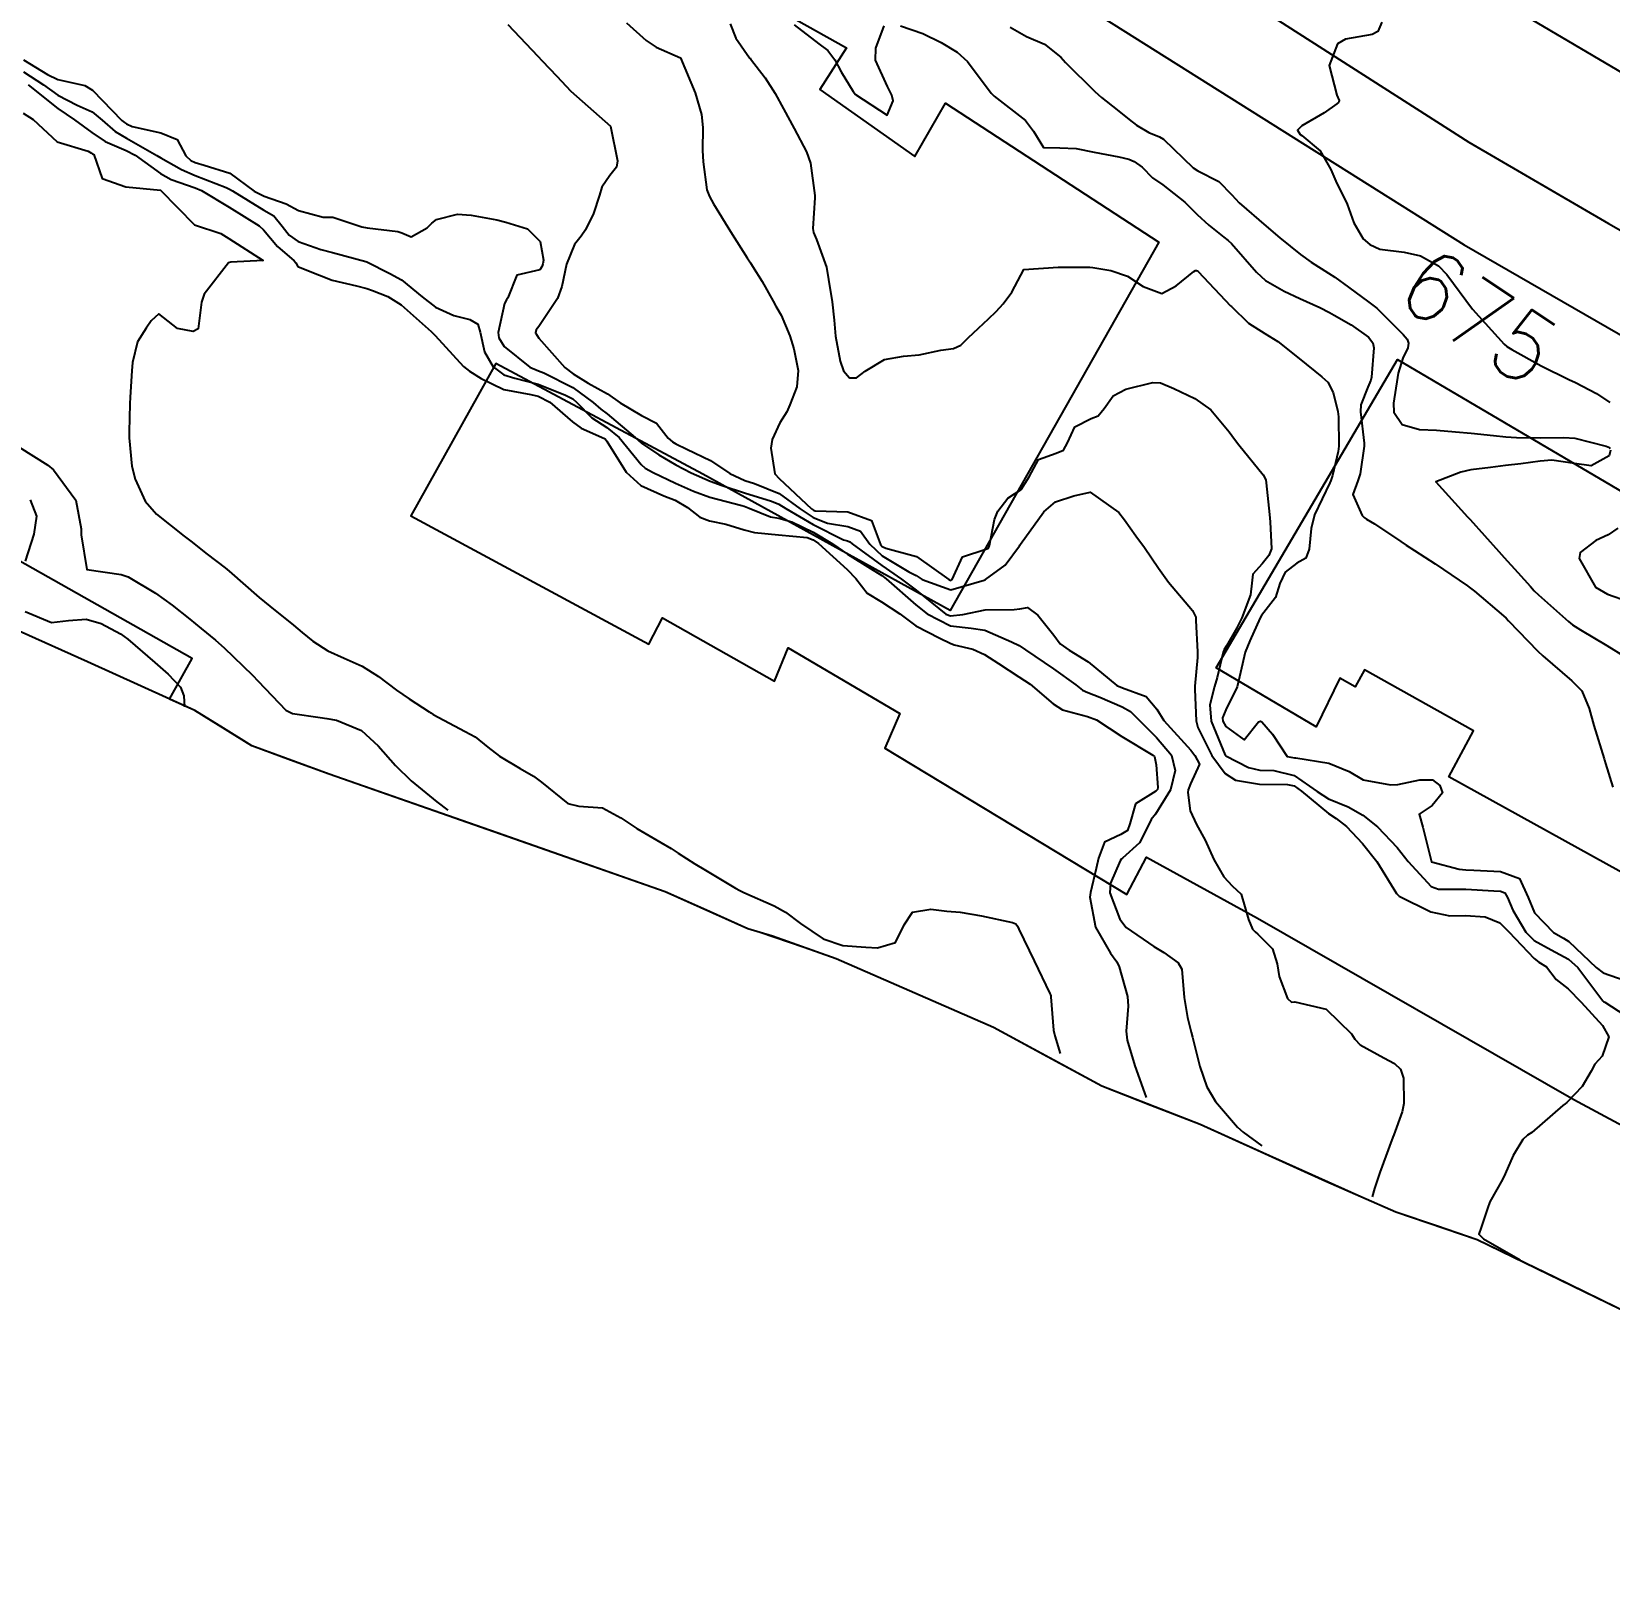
# Model space of a CAD drawing. Header units: metres. Extents: x 292545 to 299085, y 7450245 to 7463078.
# Drawn here: x 296068.4 to 296159.7, y 7461462.1 to 7461552.1 of the extents above; entities that cross this region are included whole.
import ezdxf
from ezdxf.enums import TextEntityAlignment as Align

# ---------------------------------------------------------------- set-up
doc = ezdxf.new("R2010")
doc.units = ezdxf.units.M
for name, color, linetype in [('Area', 45, 'Continuous'), ('Cotas', 45, 'Continuous'), ('Curvas de Nivel 1m', 11, 'Continuous'), ('Curvas de Nivel 5m', 15, 'Continuous'), ('Edificações', 30, 'Continuous'), ('Vias Primárias', 230, 'Continuous')]:
    doc.layers.add(name, color=color, linetype=linetype)
doc.styles.add('Style-STANDARD', font='STANDARD.shx')

msp = doc.modelspace()

# ---------------------------------------------------------------- linework, layer by layer
at = {"layer": 'Area'}
msp.add_polyline3d([(296161.004, 7461477.883, 685.46), (296152.082, 7461482.226, 688.071), (296147.362, 7461483.829, 689.261), (296143.312, 7461485.608, 688.72), (296136.053, 7461488.895, 690.73), (296130.358, 7461491.114, 692.77), (296124.091, 7461494.501, 691.529), (296114.983, 7461498.481, 691.611), (296111.307, 7461499.797, 692.433), (296109.882, 7461500.22, 692.342), (296105.104, 7461502.36, 692.051), (296085.657, 7461509.163, 691.572), (296081.187, 7461510.803, 690.409), (296077.888, 7461512.843, 690.418), (296071.68, 7461515.658, 690.14), (296067.717, 7461517.445, 691.79)], dxfattribs=at)
at = {"layer": 'Curvas de Nivel 1m', "flags": 128}
for points, elevation in [([(296102.865, 7461552.641), (296103.993, 7461551.614), (296104.585, 7461551.217), (296105.983, 7461550.6), (296106.84, 7461548.591), (296107.208, 7461547.323), (296107.273, 7461546.587), (296107.258, 7461545.248), (296107.29, 7461544.586), (296107.508, 7461542.973), (296107.652, 7461542.582), (296107.887, 7461542.163), (296108.885, 7461540.57), (296109.848, 7461539.043), (296110.034, 7461538.746), (296110.154, 7461538.555), (296110.708, 7461537.669), (296111.343, 7461536.537), (296111.508, 7461536.233), (296111.805, 7461535.718), (296112.306, 7461534.525), (296112.543, 7461533.765), (296112.791, 7461532.52), (296112.709, 7461531.571), (296112.311, 7461530.524), (296112.133, 7461530.132), (296111.732, 7461529.483), (296111.295, 7461528.536), (296111.21, 7461528.03), (296111.44, 7461526.534), (296111.699, 7461526.269), (296113.572, 7461524.511), (296113.672, 7461524.44), (296113.779, 7461524.401), (296115.671, 7461524.345), (296117.034, 7461523.837), (296117.557, 7461522.461), (296117.651, 7461522.342), (296117.869, 7461522.239), (296119.643, 7461521.76), (296121.5, 7461520.421), (296121.622, 7461520.371), (296121.711, 7461520.419), (296122.309, 7461521.744), (296123.65, 7461522.176), (296123.798, 7461522.241), (296123.866, 7461522.388), (296124.147, 7461523.906), (296124.338, 7461524.383), (296124.922, 7461525.136), (296125.686, 7461525.63), (296126.151, 7461526.363), (296126.699, 7461527.364), (296127.714, 7461527.732), (296128.135, 7461527.917), (296128.375, 7461528.333), (296128.795, 7461529.267), (296129.737, 7461529.745), (296130.153, 7461529.901), (296130.493, 7461530.313), (296131.013, 7461531.049), (296131.754, 7461531.441), (296133.308, 7461531.826), (296133.758, 7461531.806), (296134.535, 7461531.483), (296135.749, 7461530.904), (296136.661, 7461530.241), (296137.73, 7461528.98), (296138.039, 7461528.538), (296138.285, 7461528.222), (296139.697, 7461526.491), (296139.841, 7461526.199), (296139.87, 7461526.019), (296140.06, 7461524.196), (296140.109, 7461523.755), (296140.171, 7461522.195), (296140.024, 7461521.82), (296139.64, 7461521.335), (296139.099, 7461520.739), (296139.038, 7461520.209), (296138.953, 7461519.546), (296138.452, 7461518.217), (296138.177, 7461517.638), (296137.578, 7461516.593), (296137.431, 7461516.375), (296137.375, 7461516.232), (296137.031, 7461514.762), (296136.889, 7461514.237), (296136.608, 7461513.173), (296136.688, 7461512.238), (296137.503, 7461510.257), (296137.53, 7461510.23), (296138.842, 7461509.556), (296139.495, 7461509.404), (296140.303, 7461509.384), (296141.492, 7461509.093), (296142.827, 7461508.167), (296143.479, 7461507.739), (296144.61, 7461507.279), (296145.47, 7461506.796), (296146.31, 7461506.122), (296147.445, 7461504.922), (296148.086, 7461504.103), (296149.419, 7461502.673), (296149.839, 7461502.506), (296151.417, 7461502.504), (296153.035, 7461502.425), (296153.417, 7461502.403), (296153.682, 7461502.302), (296153.828, 7461502.036), (296154.142, 7461501.292), (296154.888, 7461500.025), (296155.378, 7461499.539), (296156.361, 7461498.993), (296157.368, 7461498.46), (296157.897, 7461497.985), (296159.344, 7461496.058), (296159.39, 7461496.016), (296159.462, 7461495.968), (296161.325, 7461494.757)], 679), ([(296108.855, 7461552.567), (296109.178, 7461551.746), (296109.983, 7461550.609), (296110.007, 7461550.584), (296110.029, 7461550.559), (296110.885, 7461549.46), (296111.463, 7461548.537), (296111.95, 7461547.652), (296112.566, 7461546.524), (296113.271, 7461545.165), (296113.499, 7461544.514), (296113.748, 7461542.649), (296113.749, 7461542.511), (296113.639, 7461540.739), (296113.681, 7461540.512), (296113.859, 7461540.094), (296114.431, 7461538.504), (296114.555, 7461537.78), (296114.759, 7461536.501), (296114.865, 7461535.436), (296114.942, 7461534.499), (296115.216, 7461533.058), (296115.414, 7461532.494), (296115.767, 7461532.087), (296116.159, 7461532.092), (296116.676, 7461532.476), (296117.78, 7461533.159), (296118.887, 7461533.343), (296119.783, 7461533.42), (296121.054, 7461533.689), (296121.787, 7461533.801), (296122.202, 7461533.993), (296122.635, 7461534.402), (296123.227, 7461534.967), (296123.804, 7461535.504), (296124.253, 7461535.941), (296124.661, 7461536.382), (296125.151, 7461537.049), (296125.843, 7461538.37), (296127.844, 7461538.496), (296129.662, 7461538.504), (296129.845, 7461538.486), (296130.872, 7461538.31), (296131.838, 7461537.968), (296132.746, 7461537.37), (296133.823, 7461536.971), (296134.666, 7461537.426), (296135.687, 7461538.252), (296135.783, 7461538.311), (296135.843, 7461538.306), (296135.882, 7461538.288), (296135.925, 7461538.249), (296137.814, 7461536.27), (296137.858, 7461536.22), (296138.842, 7461535.253), (296139.798, 7461534.659), (296140.548, 7461534.192), (296141.778, 7461533.217), (296143.085, 7461532.16), (296143.446, 7461531.841), (296143.754, 7461531.255), (296144.023, 7461530.147), (296144.054, 7461529.832), (296144.068, 7461528.147), (296144.029, 7461527.836), (296143.697, 7461526.44), (296143.628, 7461526.217), (296143.612, 7461526.151), (296143.552, 7461526.013), (296142.668, 7461524.17), (296142.467, 7461523.369), (296142.364, 7461522.173), (296142.159, 7461521.661), (296141.641, 7461521.375), (296140.961, 7461520.859), (296140.664, 7461520.19), (296140.416, 7461519.391), (296139.604, 7461518.341), (296139.518, 7461518.201), (296138.922, 7461516.87), (296138.662, 7461516.214), (296138.384, 7461515.041), (296138.193, 7461514.22), (296137.539, 7461512.881), (296137.345, 7461512.422), (296137.352, 7461512.232), (296137.528, 7461511.923), (296138.587, 7461511.144), (296139.428, 7461512.202), (296139.533, 7461512.239), (296139.62, 7461512.199), (296140.234, 7461511.481), (296141.093, 7461510.184), (296141.502, 7461510.117), (296141.578, 7461510.104), (296143.499, 7461509.811), (296144.667, 7461509.315), (296145.49, 7461508.831), (296147.06, 7461508.542), (296147.488, 7461508.571), (296148.75, 7461508.837), (296149.49, 7461508.841), (296149.916, 7461508.512), (296150.077, 7461508.081), (296149.476, 7461507.352), (296148.724, 7461506.844), (296148.932, 7461506.095), (296149.433, 7461504.09), (296151.026, 7461503.663), (296151.429, 7461503.624), (296151.876, 7461503.608), (296153.428, 7461503.532), (296154.52, 7461503.12), (296155.032, 7461502.024), (296155.4, 7461501.14), (296156.496, 7461500.003), (296157.069, 7461499.684), (296157.378, 7461499.476), (296158.965, 7461497.974), (296159.36, 7461497.676), (296160.641, 7461497.236)], 678), ([(296112.557, 7461552.524), (296113.992, 7461551.42), (296114.517, 7461551.031), (296114.919, 7461550.496), (296115.281, 7461549.795), (296115.965, 7461548.667), (296116.101, 7461548.479), (296117.945, 7461547.285), (296118.285, 7461548.13), (296118.209, 7461548.458), (296117.968, 7461548.951), (296117.273, 7461550.467), (296117.292, 7461551.165), (296117.761, 7461552.462)], 677), ([(296118.711, 7461552.453), (296119.999, 7461552.012), (296121.06, 7461551.491), (296121.988, 7461550.933), (296122.596, 7461550.404), (296123.965, 7461548.573), (296124.134, 7461548.388), (296125.942, 7461546.988), (296126.407, 7461546.363), (296126.989, 7461545.419), (296127.923, 7461545.397), (296128.884, 7461545.37), (296129.921, 7461545.142), (296131.336, 7461544.889), (296131.917, 7461544.743), (296132.24, 7461544.619), (296132.701, 7461544.288), (296133.294, 7461543.669), (296133.898, 7461543.266), (296135.159, 7461542.257), (296135.876, 7461541.542), (296136.548, 7461540.918), (296137.426, 7461540.227), (296137.676, 7461540.038), (296137.859, 7461539.859), (296139.304, 7461538.205), (296139.836, 7461537.729), (296140.903, 7461537.113), (296141.82, 7461536.685), (296142.973, 7461536.163), (296143.527, 7461535.872), (296143.809, 7461535.713), (296144.777, 7461535.166), (296145.796, 7461534.442), (296146.043, 7461534.128), (296146.089, 7461533.827), (296145.957, 7461532.128), (296145.924, 7461531.966), (296145.757, 7461531.56), (296145.346, 7461530.534), (296145.332, 7461530.134), (296145.535, 7461528.322), (296145.534, 7461528.132), (296145.3, 7461526.532), (296145.165, 7461526.135), (296144.879, 7461525.336), (296145.415, 7461524.134), (296145.547, 7461524.007), (296145.671, 7461523.921), (296146.145, 7461523.648), (296147.658, 7461522.617), (296147.965, 7461522.414), (296148.455, 7461522.098), (296149.642, 7461521.328), (296151.508, 7461520.061), (296151.622, 7461519.985), (296151.925, 7461519.752), (296153.606, 7461518.327), (296153.751, 7461518.184), (296153.886, 7461518.036), (296155.577, 7461516.29), (296155.874, 7461516.007), (296157.559, 7461514.573), (296158.136, 7461513.984), (296158.566, 7461512.957), (296158.825, 7461511.977), (296159.416, 7461510.059), (296159.443, 7461509.971), (296159.501, 7461509.787), (296159.932, 7461508.408)], 677), ([(296125.06, 7461552.379), (296125.998, 7461551.84), (296127.036, 7461551.397), (296127.986, 7461550.638), (296128.259, 7461550.337), (296129.958, 7461548.666), (296130.35, 7461548.314), (296131.244, 7461547.599), (296131.94, 7461547.038), (296132.36, 7461546.717), (296133.086, 7461546.283), (296133.696, 7461546.039), (296133.929, 7461545.896), (296135.654, 7461544.253), (296135.91, 7461544.075), (296137.121, 7461543.452), (296137.89, 7461542.689), (296138.307, 7461542.216), (296139.87, 7461540.861), (296140.66, 7461540.192), (296141.853, 7461539.229), (296142.47, 7461538.791), (296143.473, 7461538.156), (296143.839, 7461537.915), (296144.641, 7461537.332), (296145.818, 7461536.479), (296146.272, 7461536.125), (296147.798, 7461534.611), (296148.018, 7461534.329), (296148.099, 7461534.105), (296148.057, 7461533.838), (296147.78, 7461533.239), (296147.511, 7461532.369), (296147.468, 7461532.113), (296147.241, 7461530.622), (296147.255, 7461530.115), (296147.736, 7461529.398), (296148.744, 7461529.106), (296149.733, 7461529.073), (296150.824, 7461528.978), (296151.731, 7461528.903), (296153.023, 7461528.754), (296153.729, 7461528.682), (296154.35, 7461528.651), (296155.729, 7461528.616), (296157.085, 7461528.641), (296157.729, 7461528.598), (296159.546, 7461528.15), (296159.724, 7461528.059), (296159.767, 7461528.013)], 676), ([(296067.977, 7461550.486), (296069.369, 7461549.636), (296069.966, 7461549.359), (296071.524, 7461549.014), (296071.959, 7461548.741), (296073.667, 7461546.984), (296073.81, 7461546.86), (296073.931, 7461546.789), (296074.268, 7461546.638), (296075.926, 7461546.264), (296076.869, 7461545.893), (296077.358, 7461544.938), (296077.646, 7461544.67), (296077.909, 7461544.554), (296078.427, 7461544.406), (296079.903, 7461543.928), (296081.319, 7461542.896), (296081.889, 7461542.602), (296083.173, 7461542.161), (296083.877, 7461541.774), (296085.318, 7461541.399), (296085.871, 7461541.385), (296087.556, 7461540.823), (296087.862, 7461540.767), (296089.626, 7461540.559), (296089.86, 7461540.484), (296090.399, 7461540.243), (296091.335, 7461540.775), (296091.601, 7461541.038), (296091.87, 7461541.246), (296093.077, 7461541.556), (296093.874, 7461541.502), (296095.354, 7461541.244), (296095.869, 7461541.104), (296097.13, 7461540.707), (296097.856, 7461539.979), (296098.054, 7461538.906), (296098.024, 7461538.697), (296097.981, 7461538.558), (296097.838, 7461538.344), (296096.518, 7461538.028), (296095.988, 7461536.718), (296095.916, 7461536.615), (296095.81, 7461536.392), (296095.44, 7461534.725), (296095.477, 7461534.412), (296095.785, 7461533.902), (296097.26, 7461532.705), (296097.77, 7461532.498), (296098.083, 7461532.382), (296099.756, 7461531.532), (296100.94, 7461530.662), (296101.375, 7461530.291), (296101.737, 7461530.013), (296103.357, 7461528.634), (296103.72, 7461528.31), (296104.73, 7461527.632), (296105.708, 7461527.07), (296106.599, 7461526.591), (296107.696, 7461526.116), (296108.394, 7461525.871), (296109.686, 7461525.438), (296111.257, 7461524.959), (296111.677, 7461524.782), (296112.087, 7461524.526), (296113.664, 7461523.606), (296115.417, 7461522.731), (296115.655, 7461522.658), (296115.779, 7461522.613), (296115.925, 7461522.486), (296117.635, 7461521.245), (296118.777, 7461520.448), (296119.617, 7461519.802), (296121.336, 7461518.423), (296121.602, 7461518.32), (296122.321, 7461518.409), (296123.606, 7461518.681), (296125.287, 7461518.693), (296125.607, 7461518.734), (296126.054, 7461518.81), (296126.649, 7461518.36), (296127.592, 7461517.209), (296127.956, 7461516.714), (296128.471, 7461516.337), (296129.573, 7461515.662), (296131.227, 7461514.303), (296131.551, 7461514.154), (296132.918, 7461513.651), (296133.539, 7461512.926), (296133.953, 7461512.266), (296135.508, 7461510.558), (296135.736, 7461510.248), (296136.003, 7461509.74), (296135.487, 7461508.609), (296135.363, 7461508.252), (296135.332, 7461508.103), (296135.471, 7461507.052), (296135.844, 7461506.246), (296136.335, 7461505.356), (296136.833, 7461504.236), (296137.423, 7461503.216), (296137.899, 7461502.704), (296138.413, 7461502.215), (296138.842, 7461500.757), (296139.082, 7461500.205), (296139.226, 7461500.047), (296139.38, 7461499.902), (296140.244, 7461499.069), (296140.511, 7461498.193), (296140.617, 7461497.452), (296141.11, 7461496.184), (296141.34, 7461495.967), (296141.526, 7461495.993), (296143.334, 7461495.562), (296144.798, 7461494.138), (296145.001, 7461493.826), (296145.307, 7461493.499), (296146.667, 7461492.748), (296147.296, 7461492.431), (296147.638, 7461492.107), (296147.814, 7461491.579), (296147.839, 7461490.104), (296147.739, 7461489.632), (296147.246, 7461488.306), (296147.192, 7461488.162), (296147.174, 7461488.111), (296147.132, 7461488.002), (296146.448, 7461486.122), (296146.137, 7461485.198), (296146.003, 7461484.72)], 681), ([(296067.97, 7461549.806), (296069.138, 7461549.038), (296069.957, 7461548.452), (296071.085, 7461547.879), (296071.94, 7461547.493), (296072.514, 7461547.001), (296073.274, 7461546.338), (296073.923, 7461545.968), (296075.692, 7461544.962), (296075.912, 7461544.821), (296077.106, 7461544.143), (296077.902, 7461543.801), (296079.707, 7461543.099), (296079.894, 7461543.018), (296080.063, 7461542.908), (296081.877, 7461541.799), (296082.453, 7461541.462), (296082.946, 7461540.874), (296083.335, 7461540.345), (296083.854, 7461539.992), (296085.181, 7461539.515), (296085.848, 7461539.341), (296087.779, 7461538.821), (296087.843, 7461538.797), (296089.176, 7461538.14), (296089.833, 7461537.761), (296091.037, 7461536.778), (296091.807, 7461536.182), (296092.863, 7461535.699), (296093.8, 7461535.472), (296094.263, 7461535.209), (296094.387, 7461534.741), (296094.638, 7461533.593), (296095.138, 7461532.73), (296095.766, 7461532.259), (296096.394, 7461532.083), (296097.758, 7461531.72), (296099.337, 7461531.096), (296099.746, 7461530.888), (296099.993, 7461530.676), (296100.858, 7461529.787), (296101.729, 7461529.226), (296102.443, 7461528.643), (296103.707, 7461527.087), (296103.946, 7461526.867), (296104.412, 7461526.619), (296105.694, 7461526.009), (296106.739, 7461525.537), (296107.682, 7461525.19), (296109.534, 7461524.703), (296109.674, 7461524.663), (296109.965, 7461524.556), (296111.184, 7461524.053), (296111.667, 7461523.969), (296112.417, 7461523.771), (296113.659, 7461523.168), (296114.773, 7461522.499), (296115.644, 7461521.896), (296117.125, 7461520.973), (296117.626, 7461520.662), (296117.892, 7461520.457), (296119.608, 7461518.956), (296120.249, 7461518.434), (296121.596, 7461517.747), (296122.797, 7461517.604), (296123.594, 7461517.49), (296125.133, 7461516.829), (296125.585, 7461516.606), (296125.945, 7461516.366), (296127.567, 7461515.256), (296128.852, 7461514.331), (296129.251, 7461514.025), (296129.549, 7461513.89), (296130.238, 7461513.621), (296131.54, 7461513.054), (296132.029, 7461512.784), (296132.525, 7461512.285), (296133.518, 7461511.287), (296134.385, 7461510.261), (296134.606, 7461509.376), (296134.327, 7461508.267), (296133.469, 7461506.853), (296133.211, 7461506.537), (296133.101, 7461506.284), (296132.549, 7461505.187), (296131.553, 7461504.299), (296131.484, 7461504.247), (296131.431, 7461504.152), (296130.858, 7461502.866), (296130.821, 7461502.306), (296131.398, 7461500.783), (296131.778, 7461500.296), (296133.377, 7461499.2), (296133.941, 7461498.844), (296134.772, 7461498.259), (296134.98, 7461497.877), (296135.134, 7461496.253), (296135.326, 7461495.09), (296135.531, 7461494.248), (296135.599, 7461493.958), (296136.038, 7461492.243), (296136.442, 7461491.078), (296136.933, 7461490.233), (296138.214, 7461488.739), (296138.541, 7461488.453), (296139.613, 7461487.66)], 682), ([(296068.245, 7461549.047), (296069.949, 7461547.67), (296070.915, 7461547.02), (296071.926, 7461546.297), (296072.695, 7461545.772), (296073.916, 7461545.242), (296074.432, 7461544.975), (296075.902, 7461543.91), (296076.523, 7461543.575), (296077.895, 7461543.09), (296078.274, 7461542.926), (296079.879, 7461541.976), (296081.606, 7461540.893), (296081.861, 7461540.649), (296082.672, 7461539.698), (296083.63, 7461538.863), (296083.732, 7461538.752), (296083.84, 7461538.535), (296084.36, 7461538.332), (296085.832, 7461537.737), (296087.242, 7461537.413), (296087.827, 7461537.272), (296088.165, 7461537.154), (296089.046, 7461536.802), (296089.816, 7461536.313), (296091.549, 7461534.772), (296091.791, 7461534.539), (296093.428, 7461532.753), (296093.769, 7461532.476), (296094.454, 7461532.048), (296095.753, 7461531.418), (296097.329, 7461531.124), (296097.748, 7461531.036), (296098.426, 7461530.693), (296099.732, 7461529.548), (296100.232, 7461529.177), (296101.421, 7461528.655), (296101.629, 7461528.558), (296101.721, 7461528.43), (296102.849, 7461526.639), (296103.691, 7461525.862), (296105.023, 7461525.277), (296105.679, 7461525.015), (296106.395, 7461524.599), (296107.104, 7461524.025), (296107.665, 7461523.814), (296108.6, 7461523.634), (296109.66, 7461523.305), (296110.26, 7461523.152), (296111.658, 7461523.021), (296113.303, 7461522.867), (296113.655, 7461522.725), (296113.977, 7461522.507), (296115.631, 7461521.01), (296116.133, 7461520.482), (296116.785, 7461519.643), (296117.61, 7461519.145), (296118.671, 7461518.449), (296119.596, 7461517.747), (296120.99, 7461517.025), (296121.586, 7461516.741), (296121.826, 7461516.657), (296122.892, 7461516.4), (296123.578, 7461516.083), (296124.39, 7461515.563), (296125.559, 7461514.791), (296126.212, 7461514.363), (296127.542, 7461513.232), (296128.091, 7461512.894), (296129.535, 7461512.498), (296130.047, 7461512.315), (296131.518, 7461511.338), (296133.312, 7461510.273), (296133.415, 7461510.184), (296133.497, 7461509.696), (296133.598, 7461508.393), (296133.575, 7461508.279), (296133.482, 7461508.179), (296132.317, 7461507.449), (296131.989, 7461506.295), (296131.847, 7461505.906), (296131.453, 7461505.67), (296130.524, 7461505.232), (296130.167, 7461504.313), (296130.03, 7461503.711), (296129.698, 7461502.317), (296129.675, 7461502.053), (296129.986, 7461500.314), (296130.866, 7461498.81), (296131.231, 7461498.301), (296131.36, 7461498.011), (296131.837, 7461496.295), (296131.88, 7461495.749), (296131.772, 7461494.295), (296131.827, 7461493.776), (296132.269, 7461492.29), (296132.826, 7461490.736), (296132.923, 7461490.46)], 683), ([(296067.946, 7461547.405), (296068.531, 7461547.044), (296069.924, 7461545.757), (296071.72, 7461545.208), (296071.914, 7461545.09), (296071.967, 7461545.063), (296072.047, 7461545.008), (296072.527, 7461543.629), (296073.895, 7461543.144), (296075.893, 7461542.96), (296077.863, 7461540.94), (296079.382, 7461540.441), (296079.855, 7461540.161), (296081.843, 7461538.89), (296079.96, 7461538.79), (296079.841, 7461538.748), (296078.428, 7461536.931), (296078.273, 7461536.476), (296078.068, 7461534.936), (296077.791, 7461534.775), (296076.89, 7461534.949), (296075.806, 7461535.807), (296075.364, 7461535.4), (296075.069, 7461534.967), (296074.573, 7461534.184), (296074.278, 7461532.975), (296074.24, 7461532.501), (296074.146, 7461530.976), (296074.13, 7461530.594), (296074.083, 7461528.976), (296074.08, 7461528.616), (296074.241, 7461526.975), (296074.437, 7461526.227), (296075.004, 7461524.967), (296075.665, 7461524.211), (296077.272, 7461522.944), (296077.65, 7461522.646), (296078.607, 7461521.89), (296079.635, 7461521.102), (296079.874, 7461520.908), (296081.61, 7461519.394), (296082.227, 7461518.884), (296083.592, 7461517.778), (296084.088, 7461517.363), (296084.719, 7461516.853), (296085.575, 7461516.302), (296086.517, 7461515.882), (296087.562, 7461515.422), (296088.511, 7461514.81), (296089.545, 7461514.031), (296090.285, 7461513.533), (296091.449, 7461512.771), (296091.499, 7461512.737), (296091.532, 7461512.717), (296091.677, 7461512.623), (296093.522, 7461511.64), (296094.107, 7461511.33), (296094.838, 7461510.73), (296095.505, 7461510.215), (296096.71, 7461509.493), (296097.488, 7461509.041), (296097.946, 7461508.695), (296099.471, 7461507.466), (296100.106, 7461507.307), (296101.469, 7461507.213), (296102.527, 7461506.639), (296103.454, 7461506.016), (296104.853, 7461505.204), (296105.437, 7461504.872), (296105.844, 7461504.604), (296106.814, 7461503.977), (296107.423, 7461503.608), (296109.163, 7461502.562), (296109.412, 7461502.433), (296109.648, 7461502.32), (296111.403, 7461501.543), (296112.051, 7461501.182), (296112.924, 7461500.517), (296114.241, 7461499.641), (296115.374, 7461499.244), (296116.699, 7461499.151), (296117.373, 7461499.12), (296118.415, 7461499.417), (296118.916, 7461500.447), (296119.4, 7461501.179), (296120.468, 7461501.363), (296121.401, 7461501.244), (296122.165, 7461501.173), (296123.399, 7461500.962), (296125.192, 7461500.575), (296125.394, 7461500.497), (296125.488, 7461500.369), (296125.568, 7461500.19), (296126.451, 7461498.359), (296127.344, 7461496.485), (296127.392, 7461496.398), (296127.401, 7461496.349), (296127.406, 7461496.285), (296127.568, 7461494.346), (296127.635, 7461494.02), (296127.953, 7461493.01)], 684), ([(296159.787, 7461527.904), (296159.717, 7461527.587), (296158.679, 7461527.01), (296157.71, 7461527.143), (296156.392, 7461527.324), (296155.712, 7461527.278), (296154.609, 7461527.127), (296153.708, 7461527.017), (296152.841, 7461526.914), (296151.703, 7461526.765), (296151.132, 7461526.635), (296149.693, 7461526.08), (296151.518, 7461524.062), (296151.67, 7461523.894), (296153.339, 7461522.043), (296153.64, 7461521.705), (296154.432, 7461520.829), (296155.162, 7461520.017), (296155.381, 7461519.774), (296155.618, 7461519.533), (296157.357, 7461517.992), (296157.6, 7461517.808), (296158.059, 7461517.522), (296159.582, 7461516.603), (296160.638, 7461515.954)], 676), ([(296068.362, 7461525.043), (296068.718, 7461524.099), (296068.563, 7461523.046), (296068.076, 7461521.493)], 686), ([(296068.066, 7461518.585), (296069.592, 7461517.936), (296070.567, 7461518.046), (296071.594, 7461518.135), (296072.47, 7461517.875), (296073.586, 7461517.289), (296074.012, 7461516.976), (296075.57, 7461515.634), (296076.348, 7461514.952), (296077.051, 7461514.192), (296077.25, 7461513.701), (296077.283, 7461513.07)], 686)]:
    msp.add_lwpolyline(points, dxfattribs=dict(at, elevation=elevation))
at = {"layer": 'Curvas de Nivel 5m', "flags": 128}
for points, elevation in [([(296096.001, 7461552.544), (296097.735, 7461550.702), (296097.98, 7461550.438), (296098.824, 7461549.54), (296099.648, 7461548.675), (296099.959, 7461548.383), (296101.933, 7461546.65), (296102.332, 7461544.646), (296102.28, 7461544.275), (296101.904, 7461543.804), (296101.435, 7461543.117), (296101.304, 7461542.656), (296100.942, 7461541.594), (296100.488, 7461540.664), (296100.24, 7461540.285), (296099.854, 7461539.811), (296099.383, 7461538.677), (296099.124, 7461537.38), (296098.874, 7461536.684), (296097.797, 7461535.069), (296097.625, 7461534.871), (296097.585, 7461534.702), (296097.79, 7461534.381), (296099.289, 7461532.685), (296099.768, 7461532.323), (296100.637, 7461531.79), (296101.751, 7461531.168), (296102.496, 7461530.642), (296103.736, 7461529.921), (296104.591, 7461529.477), (296105.273, 7461528.607), (296105.512, 7461528.394), (296105.72, 7461528.273), (296106.348, 7461527.963), (296107.71, 7461527.304), (296108.836, 7461526.569), (296109.697, 7461526.16), (296110.257, 7461525.989), (296111.686, 7461525.395), (296112.909, 7461524.518), (296113.668, 7461524.022), (296114.486, 7461523.681), (296115.663, 7461523.5), (296116.407, 7461523.226), (296116.94, 7461522.471), (296117.643, 7461521.801), (296119.194, 7461520.88), (296119.626, 7461520.659), (296119.974, 7461520.436), (296121.617, 7461519.826), (296123.558, 7461520.391), (296123.597, 7461520.416), (296123.624, 7461520.435), (296124.765, 7461521.25), (296125.59, 7461522.371), (296125.614, 7461522.41), (296125.654, 7461522.467), (296127, 7461524.35), (296127.679, 7461524.921), (296128.745, 7461525.267), (296129.685, 7461525.479), (296131.35, 7461524.303), (296131.669, 7461523.878), (296132.328, 7461522.959), (296132.839, 7461522.282), (296133.635, 7461521.092), (296134.217, 7461520.264), (296135.607, 7461518.638), (296135.793, 7461518.248), (296135.8, 7461518.048), (296135.895, 7461516.247), (296135.893, 7461515.923), (296135.747, 7461514.248), (296135.737, 7461514.062), (296135.811, 7461512.247), (296135.911, 7461511.862), (296136.719, 7461510.238), (296137.493, 7461509.198), (296138.091, 7461508.823), (296139.487, 7461508.584), (296141.102, 7461508.569), (296141.486, 7461508.482), (296141.919, 7461508.176), (296143.47, 7461506.888), (296143.911, 7461506.597), (296144.515, 7461506.144), (296145.448, 7461505.15), (296146.273, 7461504.122), (296147.415, 7461502.268), (296147.568, 7461502.108), (296149.4, 7461501.197), (296150.496, 7461500.974), (296151.397, 7461500.979), (296152.531, 7461500.913), (296153.391, 7461500.557), (296153.908, 7461500.035), (296155.368, 7461498.491), (296155.648, 7461498.298), (296156.084, 7461498.009), (296156.65, 7461497.295), (296157.35, 7461496.743), (296158.098, 7461495.982), (296159.323, 7461494.622), (296159.701, 7461493.964), (296159.302, 7461492.859), (296158.888, 7461492.384), (296158.674, 7461491.976), (296158.159, 7461491.102), (296157.266, 7461490.173), (296157.163, 7461490.093), (296157.042, 7461489.993), (296155.247, 7461488.437), (296154.997, 7461488.272), (296154.715, 7461488.025), (296154.162, 7461487.102), (296153.696, 7461486.035), (296153.544, 7461485.711), (296153.209, 7461485.138), (296152.818, 7461484.425), (296152.668, 7461484.045), (296152.3, 7461482.93), (296152.171, 7461482.556), (296152.452, 7461482.289), (296154.573, 7461481.06)], 680), ([(296146.564, 7461552.677), (296146.334, 7461552.125), (296146.001, 7461551.962), (296144.452, 7461551.692), (296143.996, 7461551.41), (296143.518, 7461550.157), (296143.958, 7461548.457), (296144.092, 7461548.149), (296144.065, 7461548.036), (296143.951, 7461547.954), (296143.215, 7461547.43), (296141.938, 7461546.665), (296141.689, 7461546.429), (296141.84, 7461546.181), (296141.932, 7461546.108), (296142.996, 7461545.236), (296143.602, 7461544.155), (296143.903, 7461543.475), (296144.551, 7461542.143), (296144.945, 7461541.067), (296145.474, 7461540.134), (296145.86, 7461539.806), (296146.444, 7461539.534), (296147.852, 7461539.357), (296148.798, 7461539.147), (296149.84, 7461538.569), (296150.314, 7461538.075), (296151.813, 7461536.06), (296153.637, 7461534.042), (296153.791, 7461533.912), (296154.088, 7461533.736), (296155.775, 7461532.788), (296157.386, 7461531.994), (296157.761, 7461531.831), (296158.982, 7461531.198), (296159.75, 7461530.668)], 675), ([(296067.713, 7461528.078), (296069.38, 7461527.033), (296069.699, 7461526.776), (296071.004, 7461525.017), (296071.304, 7461523.366), (296071.307, 7461523.013), (296071.633, 7461521.01), (296073.629, 7461520.719), (296074.024, 7461520.579), (296075.613, 7461519.642), (296076.577, 7461518.95), (296077.595, 7461518.13), (296078.256, 7461517.596), (296079.08, 7461516.918), (296079.576, 7461516.479), (296081.228, 7461514.893), (296081.55, 7461514.553), (296083.153, 7461512.874), (296083.531, 7461512.68), (296085.13, 7461512.447), (296085.528, 7461512.391), (296086.077, 7461512.285), (296087.522, 7461511.696), (296088.497, 7461510.81), (296089.496, 7461509.668), (296090.405, 7461508.786), (296091.893, 7461507.559), (296092.523, 7461507.08)], 685), ([(296160.221, 7461523.405), (296159.659, 7461523.017), (296158.948, 7461522.682), (296158.037, 7461521.986), (296157.975, 7461521.651), (296158.925, 7461519.977), (296159.619, 7461519.578), (296160.824, 7461519.161)], 675)]:
    msp.add_lwpolyline(points, dxfattribs=dict(at, elevation=elevation))
at = {"layer": 'Edificações'}
for points in [[(296062.643, 7461626.526), (296057.019, 7461613.654), (296057.575, 7461610.6), (296102.082, 7461584.751), (296144.918, 7461558.922), (296209.517, 7461520.849), (296222.271, 7461514.491)], [(296105.998, 7461556.561), (296115.586, 7461551.181), (296114.043, 7461548.769), (296119.545, 7461544.894), (296121.309, 7461547.994), (296133.663, 7461539.946), (296121.594, 7461518.632), (296107.273, 7461526.523), (296095.304, 7461532.931), (296090.39, 7461524.111), (296104.153, 7461516.694), (296104.944, 7461518.202), (296111.415, 7461514.54), (296112.206, 7461516.479), (296118.678, 7461512.672), (296117.815, 7461510.662), (296131.809, 7461502.197), (296132.938, 7461504.363), (296139.359, 7461500.832), (296157.668, 7461490.341), (296170.84, 7461483.27)], [(296161.004, 7461477.883), (296156.543, 7461480.055), (296152.082, 7461482.226), (296149.722, 7461483.028), (296147.362, 7461483.829), (296145.337, 7461484.718), (296139.682, 7461487.252), (296136.053, 7461488.895), (296133.205, 7461490.005), (296130.358, 7461491.114), (296127.224, 7461492.807), (296124.091, 7461494.501), (296119.537, 7461496.491), (296114.983, 7461498.481), (296113.145, 7461499.139), (296110.594, 7461500.009), (296109.882, 7461500.22), (296107.493, 7461501.29), (296105.104, 7461502.36), (296095.38, 7461505.762), (296085.657, 7461509.163), (296083.422, 7461509.983), (296081.187, 7461510.803), (296079.538, 7461511.823), (296077.888, 7461512.843), (296076.415, 7461513.511), (296077.739, 7461515.857), (296050.063, 7461531.472)]]:
    msp.add_lwpolyline(points, dxfattribs=at)
msp.add_lwpolyline([(296202.555, 7461476.273), (296196.495, 7461479.624), (296197.464, 7461481.377), (296190.746, 7461485.092), (296189.359, 7461482.584), (296187.948, 7461483.364), (296191.471, 7461489.734), (296178.281, 7461497.028), (296176.835, 7461494.413), (296150.429, 7461509.016), (296151.86, 7461511.681), (296145.564, 7461515.193), (296145.019, 7461514.215), (296144.122, 7461514.715), (296142.768, 7461511.91), (296136.97, 7461515.323), (296147.47, 7461533.155), (296199.047, 7461502.784), (296212.776, 7461494.985)], close=True, dxfattribs=at)
at = {"layer": 'Vias Primárias'}
msp.add_lwpolyline([(296104.503, 7461575.854), (296151.588, 7461545.721), (296159.677, 7461541.023), (296212.315, 7461511.16, 0.405457), (296229.092, 7461516.815), (296243.567, 7461542.406), (296249.903, 7461553.763, 0.332322), (296246.14, 7461567.875, 0.003049), (296229.056, 7461577.993, 0.00423), (296204.832, 7461591.866, -0.001721), (296197.363, 7461596.095), (296186.842, 7461602.215), (296153.416, 7461622.843), (296141.201, 7461630.9), (296138.741, 7461632.668), (296081.716, 7461664.866), (296073.923, 7461654.128), (296055.264, 7461620.797, 0.120289), (296052.308, 7461610.156, 0.218439), (296061.354, 7461599.866, 0.031464), (296074.703, 7461592.588)], format="xyb", close=True, dxfattribs=at)
msp.add_lwpolyline([(296034.89, 7461532.74), (296019.125, 7461541.801, -0.25086), (296017.217, 7461552.971, -0.005072), (296025.107, 7461568.224), (296040.512, 7461594.611, -0.367984), (296055.557, 7461597.059), (296101.441, 7461571.184), (296151.316, 7461539.786), (296210.508, 7461505.717, -0.424562), (296214.21, 7461490.945, 0.021177), (296205.642, 7461475.809, -0.023598), (296197.768, 7461462.055)], format="xyb", dxfattribs=at)

# ---------------------------------------------------------------- texts
at = {"layer": 'Cotas', "style": 'Style-STANDARD'}
msp.add_text('675', height=4, rotation=326.51638, dxfattribs=at).set_placement((296152.189, 7461535.644, 675), align=Align.MIDDLE_CENTER)

doc.saveas('drawing.dxf')
